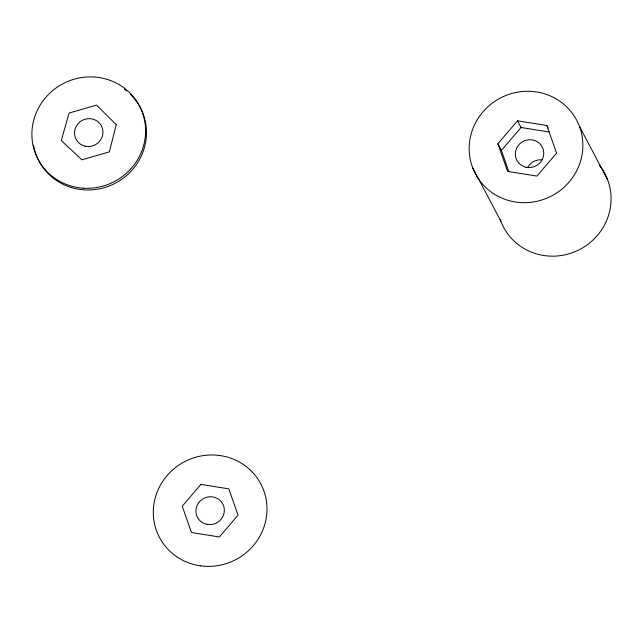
<?xml version="1.0" encoding="UTF-8"?>
<svg xmlns="http://www.w3.org/2000/svg" width="643" height="643" viewBox="0 0 643 643"><rect width="100%" height="100%" fill="white"/><g stroke="black" fill="none" stroke-linecap="round" stroke-linejoin="round"><path stroke-width="0.96" d="M546.871 125.506L556.581 153.155L536.937 176.102L507.576 171.4L497.867 143.751L517.511 120.804L546.871 125.506L548.19 128.013M508.838 171.633L501.395 150.438L521.039 127.483L549.411 132.032M579.391 126.229A57.291 55.258 -27.8 0 1 516.305 202.127A57.291 55.258 -27.8 0 1 482.371 112.573A57.291 55.258 -27.8 0 1 579.391 126.229L607.595 179.718M517.511 120.804L521.039 127.483M497.867 143.751L501.395 150.438M472.653 167.727L500.857 221.216M130.191 94.079A57.291 55.258 -27.8 0 1 115.418 183.142A57.291 55.258 -27.8 0 1 33.549 145.085M124.236 89.088A57.291 55.258 -27.8 0 1 126.55 90.856M599.541 165.524A57.291 55.258 -27.8 0 1 580.621 249.018A57.291 55.258 -27.8 0 1 500.206 219.408M527.815 167.116A14.323 13.816 -27.8 0 1 541.977 159.866M116.214 124.629L109.39 151.861L81.918 159.826L61.27 140.568L69.098 113.047L96.563 105.082L116.214 124.629M200.905 484.388L182.226 506.202L191.461 532.5L219.367 536.969L238.047 515.147L228.812 488.857L200.905 484.388M85.045 146.146A14.323 13.816 -27.8 0 0 102.478 128.616A14.323 13.816 -27.8 0 0 78.703 123.03A14.323 13.816 -27.8 0 0 85.045 146.146M83.277 188.182A57.291 55.258 -27.8 0 0 140.487 108.016A57.291 55.258 -27.8 0 0 42.462 101.602A57.291 55.258 -27.8 0 0 83.277 188.182M200.423 565.824A57.291 55.258 -27.8 0 0 263.509 489.926A57.291 55.258 -27.8 0 0 166.481 476.278A57.291 55.258 -27.8 0 0 200.423 565.824M206.459 524.23A14.323 13.816 -27.8 0 0 223.868 506.676A14.323 13.816 -27.8 0 0 200.086 501.13A14.323 13.816 -27.8 0 0 206.459 524.23M525.87 167.212A14.323 13.816 -27.8 0 0 543.279 149.658A14.323 13.816 -27.8 0 0 519.496 144.112A14.323 13.816 -27.8 0 0 525.87 167.212"/></g></svg>
